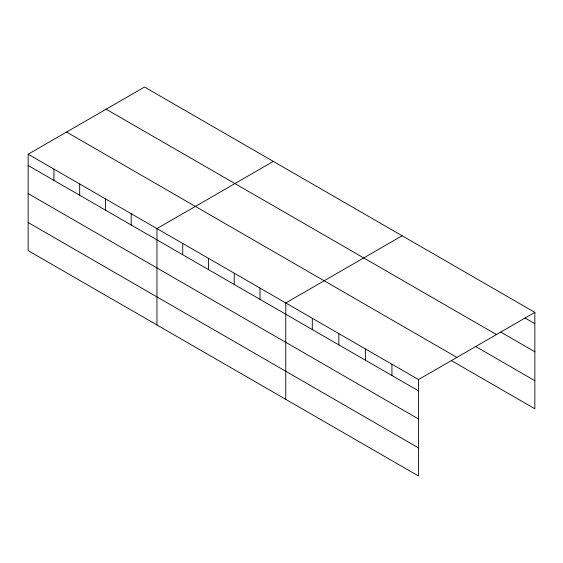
<?xml version="1.0" encoding="UTF-8"?>
<svg xmlns="http://www.w3.org/2000/svg" width="563" height="563" viewBox="0 0 563 563"><rect width="100%" height="100%" fill="white"/><g stroke="black" fill="none" stroke-linecap="round" stroke-linejoin="round"><path stroke-width="0.84" d="M28.15 154.22L418.471 379.568L418.471 475.974L28.15 250.619L28.15 154.22L144.529 87.026L534.85 312.381L534.85 408.78L451.435 360.623M273.337 161.391L156.957 228.585L156.957 324.985M402.137 235.756L285.765 302.95L285.765 399.35M418.471 379.568L534.85 312.381M524.99 317.968L534.85 323.662M500.725 332.05L534.85 351.748M106.126 109.201L496.446 334.549M475.7 346.541L534.85 380.694M66.554 132.045L456.875 357.392M28.15 165.501L418.471 390.849M28.15 193.588L418.471 418.942M28.15 222.533L418.471 447.881M391.932 364.247L391.932 375.528M365.387 348.919L365.387 360.2M338.849 333.599L338.849 344.88M312.303 318.271L312.303 329.552M260 288.073L260 299.361M234.243 273.203L234.243 284.484M208.479 258.333L208.479 269.614M182.715 243.455L182.715 254.736M131.193 213.708L131.193 224.996M105.436 198.838L105.436 210.119M79.672 183.96L79.672 195.248M53.914 169.09L53.914 180.371"/></g></svg>
